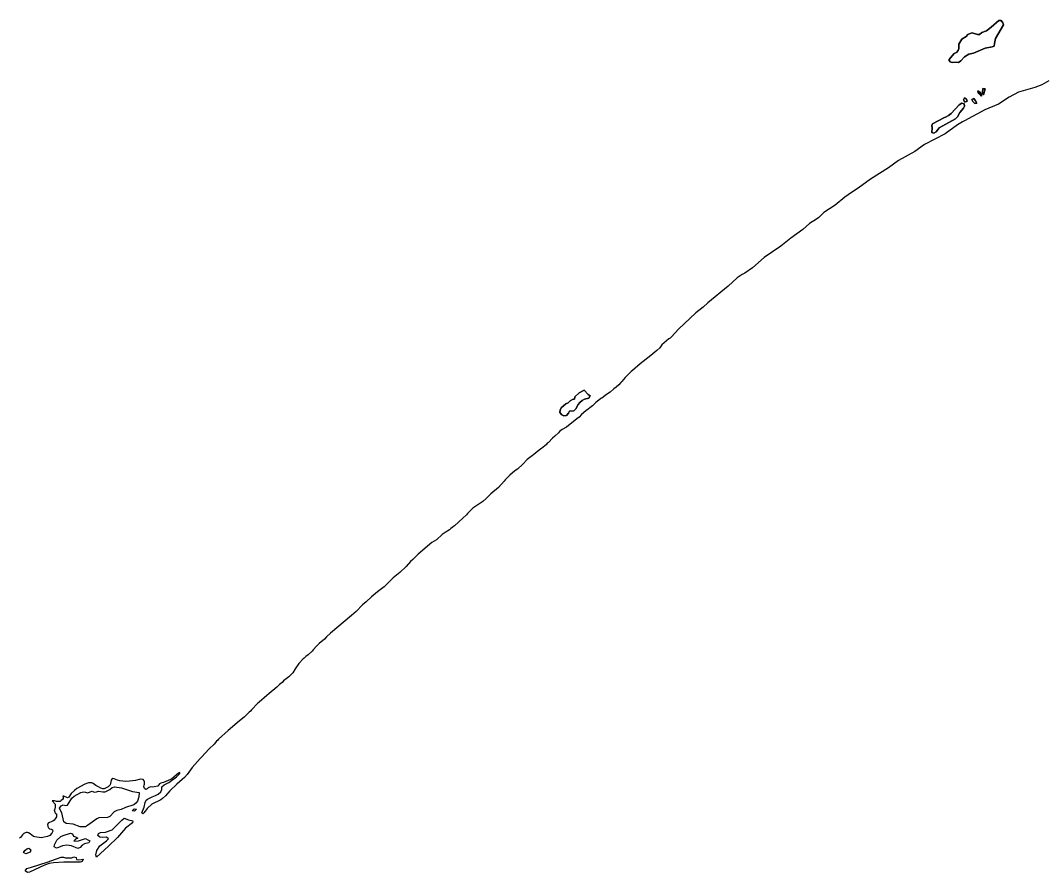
# Model space of a CAD drawing. Extents: x 496279 to 1293719, y 5653962 to 6239536.
# Drawn here: x 1000141 to 1100137, y 5701220 to 5784520 of the extents above; entities that cross this region are included whole.
import ezdxf

# ---------------------------------------------------------------- set-up
doc = ezdxf.new("R2010")
doc.units = 0

# ---------------------------------------------------------------- blocks, each defined once
blk = doc.blocks.new('REGION0')
at = {"color": 7, "linetype": 'CONTINUOUS'}
blk.add_lwpolyline([(1100645.998438, 5778614.336731), (1099965.37572, 5778224.964598), (1099293.097828, 5777981.873212), (1097698.60959, 5777497.350107), (1096775.723083, 5777005.968374), (1095747.124466, 5776348.499855), (1094390.562687, 5775767.366071), (1092417.234243, 5774695.800364), (1092201.010924, 5774593.66079), (1091723.517076, 5774301.019312), (1090530.561692, 5773440.821336), (1088513.901177, 5772385.282423), (1087549.455463, 5771724.03466), (1085956.937989, 5770816.896071), (1084975.967542, 5770098.199796), (1083212.727485, 5769002.628889), (1082030.80508, 5768117.025993), (1081374.77156, 5767712.616867), (1080707.630847, 5767239.501481), (1079756.6424, 5766468.38569), (1078660.01532, 5765743.650623), (1078158.666157, 5765248.279688), (1077945.37837, 5765099.839373), (1077256.773646, 5764684.882357), (1076609.860063, 5764095.480226), (1075423.278739, 5763242.240857), (1074450.38925, 5762453.038683), (1072840.662636, 5761355.078254), (1071677.30994, 5760340.211208), (1070956.628765, 5759812.216797), (1070687.491671, 5759693.360566), (1070183.355402, 5759363.80647), (1069298.490622, 5758543.83045), (1067313.659183, 5756923.144556), (1066867.540887, 5756494.670243), (1066151.708285, 5755940.441078), (1064455.39999, 5754348.539428), (1063770.703811, 5753606.197882), (1063642.521694, 5753474.224275), (1063520.062213, 5753381.152887), (1062840.363033, 5752803.218463), (1062687.030999, 5752622.174668), (1062628.00703, 5752512.286644), (1062340.044605, 5752238.671362), (1061755.948093, 5751757.087669), (1060714.123094, 5750949.95908), (1059977.131579, 5750299.359187), (1059842.064157, 5750194.720113), (1059596.95554, 5749981.602732), (1059252.129565, 5749623.084429), (1058928.198636, 5749212.536531), (1058820.210665, 5749130.812874), (1058611.021078, 5748889.951042), (1058365.327005, 5748664.776073), (1058123.459017, 5748503.538317), (1057767.567079, 5748170.64489), (1057433.485478, 5747965.305953), (1056959.504373, 5747590.420923), (1056854.65808, 5747558.807245), (1056515.216661, 5747276.433715), (1056393.721947, 5747183.332333), (1056036.353998, 5746838.431307), (1055780.410302, 5746652.878414), (1055643.174215, 5746521.33472), (1055401.330965, 5746360.146955), (1054993.448789, 5746006.417694), (1054743.541074, 5745730.222927), (1054514.586126, 5745567.455478), (1053499.378809, 5744771.344685), (1053098.522118, 5744531.822585), (1052840.319053, 5744320.244896), (1052718.205899, 5744214.086126), (1052374.023102, 5743868.715194), (1052156.562903, 5743692.400453), (1051742.430354, 5743262.72638), (1051634.417645, 5743181.042715), (1051534.123075, 5743021.794562), (1051427.314264, 5742965.255868), (1051208.798593, 5742763.97612), (1051088.44181, 5742695.849744), (1050562.305549, 5742299.149077), (1050288.476553, 5742051.05869), (1050182.649001, 5741994.440013), (1049668.436274, 5741597.219449), (1049239.098333, 5741142.160453), (1048732.249172, 5740655.197836), (1048477.17954, 5740493.640144), (1047986.459309, 5740056.337596), (1047838.31393, 5739952.338394), (1047507.093648, 5739605.407774), (1047407.978237, 5739472.174418), (1046865.440932, 5738859.40696), (1046117.622584, 5738236.461537), (1045664.256165, 5737783.35215), (1045349.758516, 5737498.969021), (1044369.134396, 5736828.943014), (1043820.338472, 5736305.887615), (1043736.411963, 5736197.039383), (1043368.109984, 5735877.843216), (1042571.739927, 5735105.467676), (1042466.506078, 5735061.906388), (1042208.377227, 5734850.288707), (1042084.177867, 5734718.265109), (1041644.730483, 5734469.324893), (1041373.589641, 5734258.347084), (1040814.032852, 5733761.766391), (1040346.904068, 5733476.013536), (1039001.424744, 5732359.296858), (1038503.819209, 5731832.882131), (1038272.275056, 5731632.242255), (1037828.910882, 5731153.707953), (1037210.206435, 5730546.299423), (1036736.22533, 5730171.564363), (1036585.466008, 5730028.532966), (1035692.066748, 5729148.12903), (1035031.440276, 5728659.016844), (1034461.015423, 5728189.080822), (1033925.792209, 5727677.473134), (1033559.80732, 5727385.241574), (1032965.007663, 5726750.798451), (1032488.948597, 5726350.018599), (1030448.391539, 5724619.524665), (1030066.079819, 5724276.813201), (1029856.97269, 5724036.011357), (1029328.11529, 5723601.448261), (1029080.895731, 5723363.375871), (1028759.636465, 5722991.050329), (1028636.954345, 5722871.944148), (1028277.07965, 5722489.210687), (1028035.104466, 5722327.08311), (1027883.767933, 5722172.154093), (1027776.46437, 5722103.577806), (1027360.204385, 5721647.988916), (1026991.720996, 5721138.240855), (1026747.305034, 5720759.566583), (1026360.845639, 5720365.915306), (1025859.240854, 5719955.277426), (1025721.542998, 5719811.696139), (1025450.369173, 5719600.788317), (1025202.588893, 5719350.618346), (1024454.325268, 5718715.015454), (1024211.847086, 5718540.900274), (1023474.962768, 5717890.650312), (1023325.852621, 5717761.726094), (1022718.634677, 5717140.970233), (1022618.397828, 5716981.72208), (1022498.008062, 5716913.725678), (1022247.564365, 5716625.633291), (1022000.913771, 5716400.548304), (1021554.078084, 5716049.728461), (1020439.615177, 5715120.004388), (1019509.744414, 5714255.477277), (1019437.749685, 5714145.139343), (1019316.254972, 5714052.187931), (1019078.402725, 5713775.583247), (1018584.903635, 5713299.388477), (1017824.403132, 5712498.678603), (1017700.294477, 5712367.614814), (1016934.937154, 5711502.907739), (1016437.991289, 5710810.18627), (1016175.549845, 5710522.633775), (1015956.011685, 5710321.533991), (1015425.637045, 5709874.04348), (1014739.926622, 5709221.693938), (1014306.688382, 5708702.817703), (1014020.465836, 5708443.299602), (1013859.341451, 5708340.020256), (1012983.843984, 5707891.569937), (1012532.126739, 5707476.902863), (1012335.990371, 5707235.631113), (1012209.168823, 5707066.544927), (1012099.177105, 5706958.936446), (1011990.991233, 5707056.037028), (1012223.129089, 5707613.815483), (1012345.184521, 5708065.115232), (1012437.290938, 5708288.880483), (1012546.746675, 5708382.331794), (1012692.12144, 5708449.288404), (1012999.131835, 5708631.541957), (1013352.921076, 5708758.556557), (1013592.150383, 5708882.581754), (1013850.741004, 5709106.077059), (1013944.372908, 5709341.779923), (1013962.423127, 5709595.849114), (1014193.513756, 5709784.421403), (1014657.929648, 5710032.101872), (1015386.774239, 5710567.104881), (1015729.382073, 5710899.368435), (1015721.400067, 5711012.665778), (1015591.989314, 5710947.528804), (1015376.137061, 5710784.33144), (1014926.11022, 5710382.581782), (1014819.251934, 5710326.003097), (1014109.059511, 5710032.9617), (1013848.019865, 5709962.115868), (1013740.658581, 5709893.509588), (1013559.010214, 5709663.705544), (1013209.574795, 5709611.705943), (1013092.813214, 5709581.741935), (1012863.883003, 5709598.71854), (1012628.314864, 5709513.705541), (1012518.290162, 5709406.107059), (1012397.859167, 5709338.110657), (1012264.144068, 5709424.243432), (1012215.683064, 5709645.099265), (1012224.679313, 5709759.206446), (1012270.105835, 5709858.466595), (1012259.567607, 5710075.783136), (1012229.577362, 5710193.379619), (1012122.958206, 5710303.427612), (1011882.483772, 5710333.051688), (1011388.597126, 5710215.175261), (1010808.508108, 5710142.16986), (1010449.73836, 5710129.802334), (1009865.542897, 5710171.344026), (1009640.686149, 5710238.38062), (1009306.10155, 5710390.500199), (1009167.702794, 5710413.625574), (1009060.811524, 5710357.096879), (1009015.343773, 5710257.716753), (1008953.326552, 5709917.224845), (1008906.226117, 5709805.897108), (1008699.188703, 5709591.240036), (1008329.229303, 5709413.745531), (1008201.591413, 5709410.286223), (1007988.23766, 5709463.835514), (1007780.730231, 5709606.337017), (1007495.521927, 5709716.095067), (1007361.468748, 5709815.315225), (1007241.219161, 5709912.865717), (1007118.949336, 5709985.461199), (1007017.591048, 5710005.9571), (1006800.320504, 5709995.35922), (1006433.642962, 5709868.884512), (1005661.202433, 5709439.120457), (1005418.320203, 5709252.097858), (1005103.327801, 5708955.767118), (1004870.959061, 5708576.652934), (1004752.243208, 5708521.613941), (1004393.597147, 5708674.73332), (1004291.702877, 5708682.301806), (1004322.171383, 5708577.532758), (1004314.238852, 5708463.495563), (1004255.173654, 5708352.687723), (1004134.206677, 5708271.673924), (1004012.744947, 5708178.762504), (1003895.010352, 5708148.738509), (1003678.374741, 5708151.178021), (1003455.744378, 5708244.229412), (1003237.500821, 5708233.711516), (1003546.185128, 5707905.137224), (1003534.723363, 5707574.493347), (1003488.843318, 5707463.185606), (1003441.676916, 5707350.838073), (1003489.742118, 5707117.93465), (1003569.743591, 5706996.978839), (1003669.048657, 5706951.557922), (1003673.905477, 5706670.404147), (1003544.395774, 5706462.335757), (1003433.711402, 5706342.749672), (1003299.287158, 5706250.308158), (1002983.494906, 5706119.604297), (1002876.7768, 5706064.115393), (1002791.168132, 5705942.489716), (1002826.724342, 5705723.203569), (1002881.592391, 5705603.407526), (1002976.17257, 5705494.809244), (1003178.130525, 5705454.947215), (1003287.355377, 5705382.891625), (1003292.344131, 5705268.264548), (1003212.804427, 5705056.026992), (1003005.280506, 5704829.352323), (1002768.722862, 5704743.379515), (1002158.74255, 5704608.586472), (1001552.868684, 5704703.257539), (1001428.553882, 5704750.918008), (1001089.500019, 5705004.487299), (1000929.785678, 5705092.729652), (1000817.435639, 5705138.840431), (1000690.45742, 5705148.398519), (1000465.312065, 5705023.823432), (1000328.034749, 5704893.389516), (1000143.970341, 5704651.577874), (1000038.109805, 5704594.999189)], dxfattribs=at)
for points in [[(1091852.169209, 5782215.116644), (1091846.999045, 5781792.511157), (1091778.005814, 5781591.721311), (1091631.715757, 5781389.161819), (1091415.459455, 5781285.972455), (1090869.335195, 5780683.942849), (1090997.673984, 5780471.645305), (1091198.526992, 5780401.679297), (1091635.665531, 5780454.098814), (1091838.843876, 5780416.236385), (1092052.857299, 5780583.702895), (1092414.389416, 5780978.873869), (1092849.351044, 5781216.096429), (1093282.993332, 5781306.89827), (1094424.387264, 5781810.967466), (1095114.435016, 5781930.833495), (1095323.575128, 5782008.098043), (1095350.407203, 5782256.978272), (1095431.52187, 5782764.68674), (1096210.658049, 5784089.721758), (1096145.408445, 5784298.400027), (1095984.613894, 5784507.118287), (1095762.214416, 5784519.765758), (1095021.339094, 5783870.785541), (1094566.142091, 5783512.887114), (1094115.719448, 5783339.531782), (1093887.84471, 5783154.558773), (1093669.930987, 5783153.878909), (1093173.372678, 5783304.818724), (1092953.257307, 5783253.109065), (1092742.418545, 5783137.592166), (1092565.354884, 5782942.421197), (1092141.830284, 5782691.611354)], [(1094418.112154, 5777826.684246), (1094203.389585, 5777875.194545), (1094171.214183, 5777455.768423), (1094276.703654, 5777246.390294)], [(1092599.171215, 5776837.87199), (1092400.140545, 5776949.879591), (1092327.181048, 5776748.159931), (1092458.191501, 5776525.564446), (1092666.482288, 5776631.083344)], [(1093484.027749, 5776657.038153), (1093329.557784, 5776893.650835), (1093120.706278, 5776801.259312), (1093226.269962, 5776592.791002), (1093421.944561, 5776404.688619), (1093628.487223, 5776445.960365)], [(1093897.055351, 5777314.96658), (1094078.645997, 5777102.289112), (1094075.388877, 5777306.328308), (1093918.82446, 5777517.846008), (1093708.332024, 5777642.45109), (1093749.701576, 5777436.872201)], [(1089215.204547, 5774253.72877), (1089253.028373, 5774014.146681), (1089220.712791, 5773567.715959), (1089422.060552, 5773510.787344), (1089639.570227, 5773620.825338), (1089950.90146, 5774038.211869), (1091546.882201, 5774887.012125), (1091731.952606, 5775100.919348), (1091948.027498, 5775523.39486), (1092303.366963, 5775938.881771), (1092398.540845, 5776144.570637), (1092367.148802, 5776370.865383), (1092141.450974, 5776447.939969), (1091900.300377, 5776256.428268), (1091092.534523, 5775431.803177), (1090843.525608, 5775222.635007), (1090613.605892, 5775107.038124), (1090390.010763, 5774999.24968), (1089276.364198, 5774415.756367)], [(1052995.168328, 5746638.261337), (1052893.941974, 5746432.862413), (1052860.636887, 5746197.469487), (1053058.744019, 5745975.013974), (1053257.164495, 5745873.984178), (1053495.115692, 5745898.849205), (1053712.707825, 5746123.264327), (1053819.632078, 5746321.444694), (1054243.131941, 5746342.150554), (1054420.121389, 5746536.291729), (1054636.855951, 5746971.524691), (1054802.540305, 5747180.172965), (1055036.690154, 5747371.71466), (1055281.592623, 5747510.706865), (1055708.168197, 5747601.578692), (1055829.737123, 5747812.136584), (1055619.788915, 5747945.71987), (1055228.950961, 5748378.223378), (1054755.406887, 5748129.793059), (1054335.048703, 5747719.375135), (1054303.623675, 5747502.948416), (1054089.865874, 5747458.017401), (1053859.187538, 5747324.484106), (1053681.093143, 5747129.513096), (1053459.336843, 5747039.681061)]]:
    blk.add_lwpolyline(points, close=True, dxfattribs=at)

msp = doc.modelspace()

# ---------------------------------------------------------------- linework, layer by layer
at = {"color": 7, "linetype": 'CONTINUOUS'}
for points in [[(1091852.169209, 5782215.116644), (1092141.830284, 5782691.611354), (1092565.354884, 5782942.421197), (1092742.418545, 5783137.592166), (1092953.257307, 5783253.109065), (1093173.372678, 5783304.818724), (1093669.930987, 5783153.878909), (1093887.84471, 5783154.558773), (1094115.719448, 5783339.531782), (1094566.142091, 5783512.887114), (1095021.339094, 5783870.785541), (1095762.214416, 5784519.765758), (1095984.613894, 5784507.118287), (1096145.408445, 5784298.400027), (1096210.658049, 5784089.721758), (1095431.52187, 5782764.68674), (1095350.407203, 5782256.978272), (1095323.575128, 5782008.098043), (1095114.435016, 5781930.833495), (1094424.387264, 5781810.967466), (1093282.993332, 5781306.89827), (1092849.351044, 5781216.096429), (1092414.389416, 5780978.873869), (1092052.857299, 5780583.702895), (1091838.843876, 5780416.236385), (1091635.665531, 5780454.098814), (1091198.526992, 5780401.679297), (1090997.673984, 5780471.645305), (1090869.335195, 5780683.942849), (1091415.459455, 5781285.972455), (1091631.715757, 5781389.161819), (1091778.005814, 5781591.721311), (1091846.999045, 5781792.511157)], [(1094418.112154, 5777826.684246), (1094276.703654, 5777246.390294), (1094171.214183, 5777455.768423), (1094203.389585, 5777875.194545)], [(1092599.171215, 5776837.87199), (1092666.482288, 5776631.083344), (1092458.191501, 5776525.564446), (1092327.181048, 5776748.159931), (1092400.140545, 5776949.879591)], [(1093484.027749, 5776657.038153), (1093628.487223, 5776445.960365), (1093421.944561, 5776404.688619), (1093226.269962, 5776592.791002), (1093120.706278, 5776801.259312), (1093329.557784, 5776893.650835)], [(1093897.055351, 5777314.96658), (1093749.701576, 5777436.872201), (1093708.332024, 5777642.45109), (1093918.82446, 5777517.846008), (1094075.388877, 5777306.328308), (1094078.645997, 5777102.289112)], [(1089215.204547, 5774253.72877), (1089276.364198, 5774415.756367), (1090390.010763, 5774999.24968), (1090613.605892, 5775107.038124), (1090843.525608, 5775222.635007), (1091092.534523, 5775431.803177), (1091900.300377, 5776256.428268), (1092141.450974, 5776447.939969), (1092367.148802, 5776370.865383), (1092398.540845, 5776144.570637), (1092303.366963, 5775938.881771), (1091948.027498, 5775523.39486), (1091731.952606, 5775100.919348), (1091546.882201, 5774887.012125), (1089950.90146, 5774038.211869), (1089639.570227, 5773620.825338), (1089422.060552, 5773510.787344), (1089220.712791, 5773567.715959), (1089253.028373, 5774014.146681)], [(1052995.168328, 5746638.261337), (1053459.336843, 5747039.681061), (1053681.093143, 5747129.513096), (1053859.187538, 5747324.484106), (1054089.865874, 5747458.017401), (1054303.623675, 5747502.948416), (1054335.048703, 5747719.375135), (1054755.406887, 5748129.793059), (1055228.950961, 5748378.223378), (1055619.788915, 5747945.71987), (1055829.737123, 5747812.136584), (1055708.168197, 5747601.578692), (1055281.592623, 5747510.706865), (1055036.690154, 5747371.71466), (1054802.540305, 5747180.172965), (1054636.855951, 5746971.524691), (1054420.121389, 5746536.291729), (1054243.131941, 5746342.150554), (1053819.632078, 5746321.444694), (1053712.707825, 5746123.264327), (1053495.115692, 5745898.849205), (1053257.164495, 5745873.984178), (1053058.744019, 5745975.013974), (1052860.636887, 5746197.469487), (1052893.941974, 5746432.862413)], [(1011218.006476, 5707852.437763), (1010407.354565, 5707578.842477), (1009984.737011, 5707391.639914), (1009554.005517, 5707269.974245), (1009315.790452, 5707146.009035), (1008861.385052, 5706693.309567), (1008650.422602, 5706594.139399), (1007803.686745, 5706552.947636), (1007594.769272, 5706478.72248), (1006932.609067, 5705976.942826), (1006703.753069, 5705814.395333), (1006491.14969, 5705702.217766), (1005965.219576, 5705676.132983), (1005294.491907, 5705941.279958), (1004609.977137, 5706003.347546), (1004379.579161, 5706172.99362), (1004187.837844, 5707067.274781), (1004038.364879, 5707295.569126), (1003951.263708, 5707506.087027), (1004108.834121, 5707737.020844), (1004319.326557, 5707824.183413), (1004532.72154, 5707770.614126), (1004751.946356, 5707806.247), (1005170.770808, 5708478.232616), (1005377.766993, 5708692.969673), (1006055.775768, 5709053.56756), (1006289.142259, 5709112.695735), (1006504.664678, 5709085.161242), (1006704.445722, 5709019.244424), (1007149.409596, 5709166.375001), (1007347.63217, 5709088.380598), (1007565.867482, 5709097.898695), (1007776.368163, 5709185.101256), (1008204.221847, 5709103.147645), (1008436.029868, 5709125.053264), (1008885.702136, 5709335.261227), (1009116.64434, 5709522.853712), (1009338.557311, 5709596.339016), (1010008.518113, 5709496.80892), (1011080.160194, 5709126.832908), (1011752.141235, 5709052.337806), (1011721.293419, 5708621.154034), (1011588.889414, 5708208.566544), (1011433.289765, 5708002.587736)], [(1011260.588172, 5707447.228797), (1011489.320481, 5707424.173408), (1011288.030442, 5707204.177403), (1011073.398577, 5707251.767886)], [(1010715.6843, 5706369.274367), (1011131.531992, 5706287.910639), (1011103.561986, 5706085.351147), (1010415.922029, 5705573.633481), (1009620.813591, 5704647.118766), (1008729.937569, 5703804.087356), (1007580.512155, 5702737.680617), (1007506.381744, 5702947.538649), (1007600.401204, 5703375.003165), (1007889.155233, 5703826.942785), (1008562.653515, 5704314.175348), (1008756.728415, 5704530.442099), (1008550.820685, 5704685.931004), (1008113.344066, 5704640.840021), (1007900.039787, 5704694.389313), (1007694.033107, 5704849.878218), (1007759.983611, 5705048.678462), (1007971.053257, 5705148.858427), (1008443.822219, 5705153.237552), (1009112.834746, 5705398.908422), (1010048.551833, 5706327.282765), (1010280.038265, 5706527.852655)], [(1005526.151502, 5704724.063378), (1005758.652176, 5704580.4421), (1005535.131259, 5704493.839419), (1005367.723518, 5704288.420499), (1005805.125924, 5704333.561471), (1006496.476525, 5704540.080171), (1006718.00194, 5704422.003785), (1006915.803975, 5704331.091965), (1006824.835488, 5704133.331513), (1006395.547022, 5704023.713435), (1006181.871679, 5703885.621051), (1005986.238309, 5703657.366697), (1005762.64318, 5703570.764016), (1005117.947737, 5703833.82141), (1004661.439639, 5703879.872201), (1004235.457768, 5703821.243925), (1003866.026104, 5703655.837003), (1003656.688091, 5703594.819206), (1003425.209905, 5703739.420288), (1003452.041981, 5703940.820012), (1003700.572634, 5704370.444095), (1004085.498297, 5704750.928006), (1004309.563441, 5704850.488096), (1005027.482249, 5705066.934811), (1005226.776787, 5704988.020592), (1005325.26551, 5704763.935405)], [(1000778.374932, 5703534.181332), (1000946.351639, 5703590.070155), (1001142.900301, 5703427.892588), (1001082.919811, 5703226.792804), (1000666.437188, 5703042.369685), (1000442.759599, 5703180.582045), (1000566.802287, 5703378.872391)], [(1004547.324983, 5702649.728206), (1005147.12164, 5702644.529246), (1005358.339713, 5702744.649223), (1005572.188219, 5702703.167519), (1005634.296145, 5702494.769195), (1005835.297579, 5702454.877172), (1006262.763707, 5702526.472855), (1006182.811709, 5702302.127719), (1005972.814026, 5702228.052533), (1004389.861766, 5702239.230298), (1003374.967793, 5702159.256291), (1002948.441694, 5702087.550631), (1002490.614257, 5701942.079722), (1001036.701685, 5701254.307263), (1000816.363676, 5701219.794165), (1000611.989679, 5701387.250677), (1000768.16654, 5701606.1569), (1001211.39878, 5701740.260082), (1002754.003976, 5702229.572229), (1004104.975052, 5702719.284296), (1004334.548441, 5702716.21491)]]:
    msp.add_lwpolyline(points, close=True, dxfattribs=at)

# ---------------------------------------------------------------- block references
at = {"color": 7}
msp.add_blockref('REGION0', (0, 0), dxfattribs=at)

doc.saveas('drawing.dxf')
